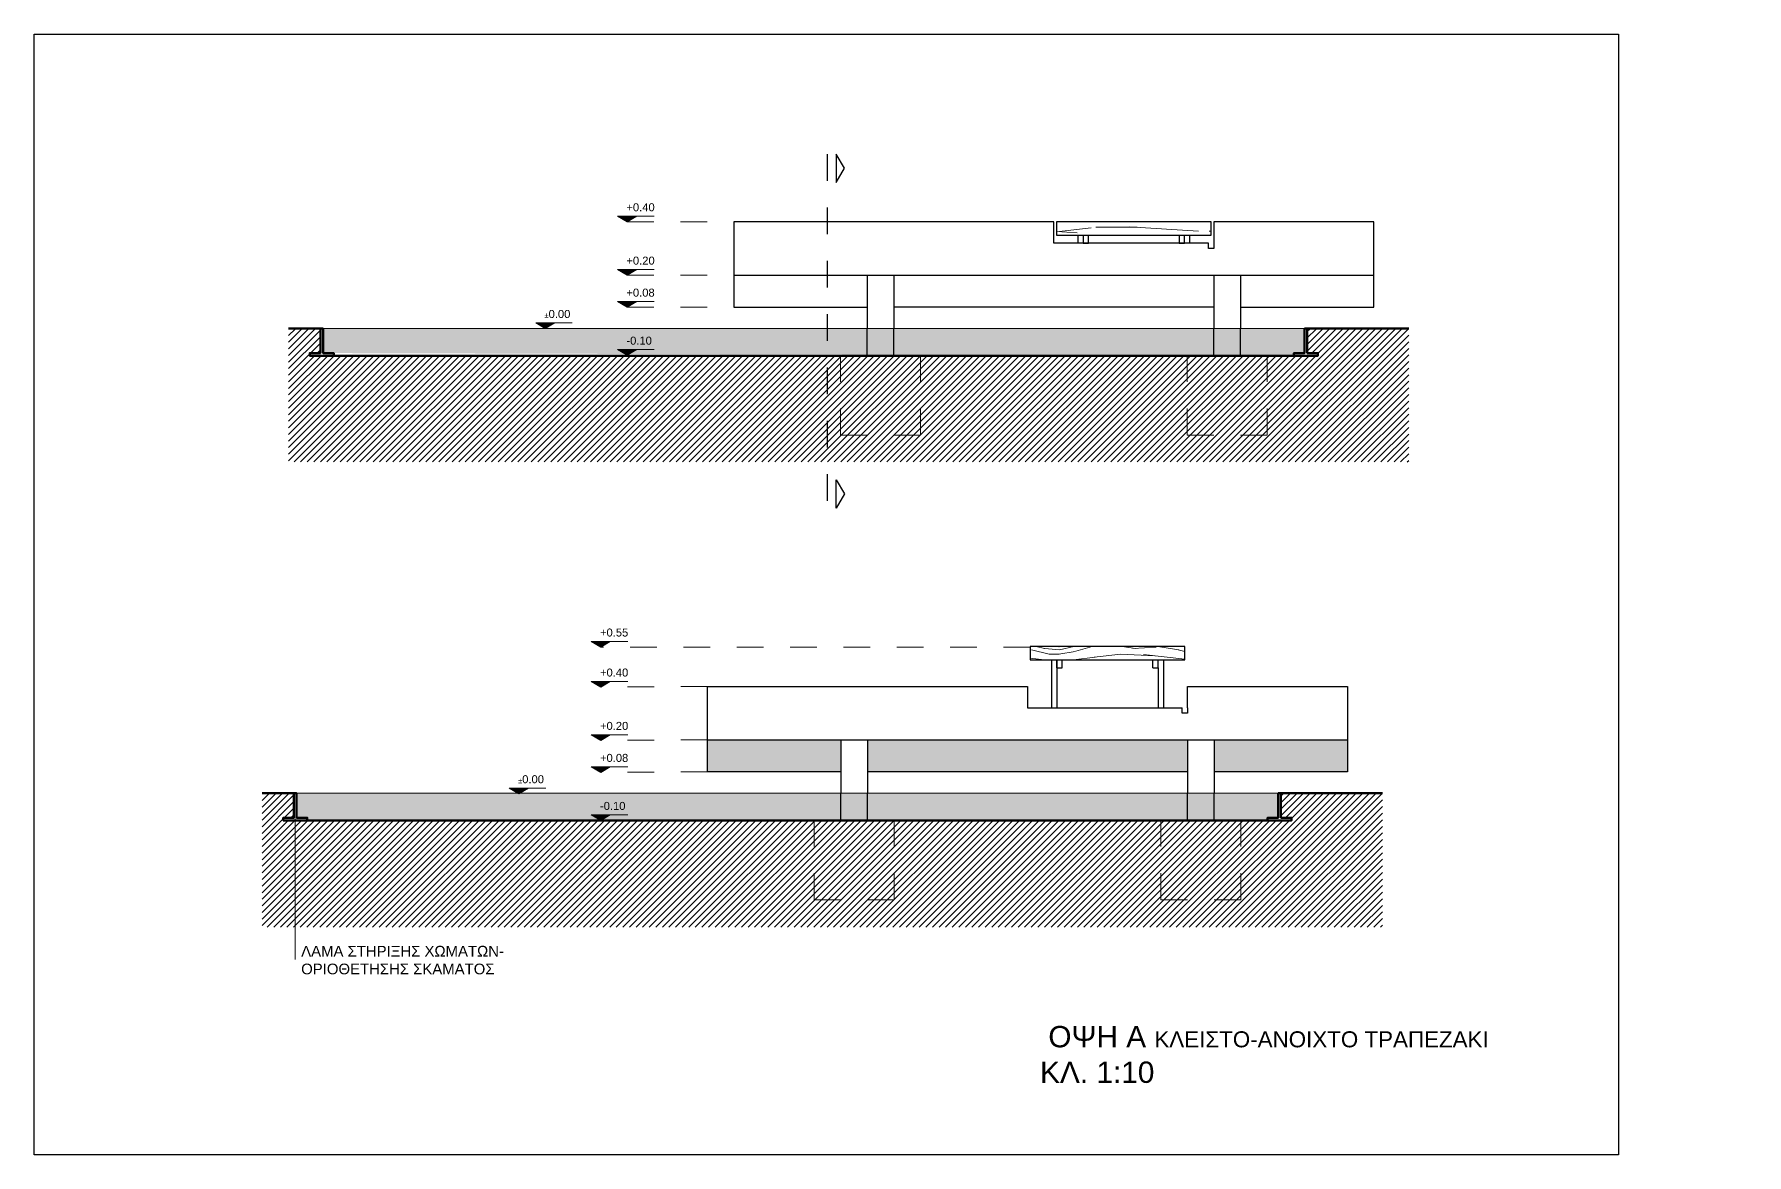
# Model space of a CAD drawing. Header units: millimetres. Extents: x -2.1 to 56.3, y -12 to 10.2.
# Drawn here: x 21 to 27.42, y 0 to 4.2 of the extents above; entities that cross this region are included whole.
import ezdxf

# ---------------------------------------------------------------- set-up
doc = ezdxf.new("R2010")
doc.units = ezdxf.units.MM
doc.header["$LTSCALE"] = 0.01
for name, pattern in [('ACAD_ISO02W100', [15, 12, -3]), ('ACAD_ISO10W100', [18, 12, -3, 0, -3]), ('DOT', [6.35, 0, -6.35])]:
    doc.linetypes.add(name, pattern=pattern)
for name, color, linetype, lineweight in [('CONCRETE', 253, 'Continuous', 30), ('EDAFOS', 32, 'Continuous', 60), ('HIDDEN', 254, 'Continuous', 20), ('METAL', 4, 'Continuous', 25), ('PROVOLH', 81, 'Continuous', 5), ('SECTION', 92, 'Continuous', 53), ('SYMBOLS', 51, 'Continuous', 15), ('TOMH', 10, 'Continuous', 25), ('WOOD', 33, 'Continuous', 30)]:
    doc.layers.add(name, color=color, linetype=linetype, lineweight=lineweight)
doc.layers.add('HATCH EDAFOS', color=45, linetype='Continuous', true_color=0xa38662)
doc.layers.add('HATCH GARBILO', color=253, linetype='Continuous', lineweight=18, true_color=0xa1a290)
doc.layers.add('HATCH WOOD', color=35, linetype='Continuous', lineweight=9, true_color=0x96704a)
doc.layers.add('ΤΕΧΤ', color=35, linetype='Continuous')
doc.styles.get("Standard").update_dxf_attribs({"font": 'arial.ttf'})

msp = doc.modelspace()

# ---------------------------------------------------------------- hatches: boundary and pattern name
at = {"layer": 'HATCH EDAFOS', "transparency": 33554585}
h = msp.add_hatch(dxfattribs=at)
h.set_pattern_fill('ANSI31', color=256, scale=0.0055)
h.set_pattern_definition([(45, (6.953278, 0.911973), (-0.012347852, 0.012347852), [])])
h.paths.add_polyline_path([(22.1228, 2.997), (22.1228, 2.9948), (22.0328, 2.9948), (22.0328, 3.0048), (22.0728, 3.0048), (22.0728, 3.0948), (21.9533, 3.0948), (21.9533, 2.597), (26.1533, 2.597), (26.1533, 3.0948), (25.7728, 3.0948), (25.7728, 3.0048), (25.8128, 3.0048), (25.8128, 2.9948), (25.7228, 2.9948), (25.7228, 2.997)])
h = msp.add_hatch(dxfattribs=at)
h.set_pattern_fill('ANSI31', color=256, scale=0.0055)
h.set_pattern_definition([(45, (1.74, -8.093034), (-0.012347852, 0.012347852), [])])
h.paths.add_polyline_path([(25.6738, 1.2631), (25.7138, 1.2631), (25.7138, 1.2531), (21.9338, 1.2531), (21.9338, 1.2631), (21.9738, 1.2631), (21.9738, 1.3531), (21.8543, 1.3531), (21.8543, 0.8531), (26.0543, 0.8531), (26.0543, 1.3531), (25.6738, 1.3531)])
at = {"layer": 'HATCH GARBILO', "transparency": 33554483}
h = msp.add_hatch(color=256, dxfattribs=at)
h.dxf.hatch_style = 1
h.paths.add_polyline_path([(24.0238, 1.5553), (23.5238, 1.5553), (23.5238, 1.4353), (24.0238, 1.4353)])
h.paths.add_polyline_path([(25.3238, 1.5553), (24.1238, 1.5553), (24.1238, 1.4353), (25.3238, 1.4353)])
h.paths.add_polyline_path([(25.9238, 1.5553), (25.4238, 1.5553), (25.4238, 1.4353), (25.9238, 1.4353)])
at = {"layer": 'HATCH WOOD', "transparency": 33554636}
h = msp.add_hatch(dxfattribs=at)
h.set_pattern_fill('4WOOD006', color=256, scale=0.55, pattern_type=2)
h.set_pattern_definition([(349.6952, (1.9105, -7.669534), (3.30000053, -0.54999718), [0.061492, -6.087695]), (0, (1.971, -7.68053), (0.55, 0.55), [0.0605, -0.4895]), (18.4349, (2.0315, -7.68053), (1.1000002, 0.5499991), [0.052177, -1.687075]), (172.875, (2.081, -7.664034), (3.8500002, -0.54999906), [0.044343, -4.389899]), (174.8056, (2.037, -7.658534), (5.50000037, -0.54999737), [0.06075, -6.014199]), (194.0362, (1.9765, -7.65303), (-1.6500003, -0.5499989), [0.068031, -2.199677]), (9.4623, (1.9545, -7.66953), (2.75000043, 0.54999898), [0.033455, -3.312064]), (353.6598, (1.9875, -7.664034), (-4.39999967, 0.55000087), [0.049805, -4.930657]), (185.7106, (2.037, -7.669534), (-4.94999968, -0.55000072), [0.055274, -5.472157]), (168.6901, (1.982, -7.67503), (2.2000004, -0.5499987), [0.028044, -2.776416]), (354.8056, (1.861, -7.675034), (-5.50000037, 0.54999737), [0.06075, -6.014199]), (348.6901, (1.9215, -7.68053), (-2.2000004, 0.5499987), [0.056089, -2.748371]), (0, (1.9765, -7.69153), (0.55, 0.55), [0.066, -0.484]), (20.556, (2.0425, -7.691534), (2.75000101, 1.0999978), [0.046992, -4.65221]), (3.8141, (2.0865, -7.675034), (7.69999964, 0.55000337), [0.082683, -8.18563]), (354.8056, (2.169, -7.669534), (-5.50000037, 0.54999737), [0.06075, -6.014199]), (0, (2.2295, -7.67503), (0.55, 0.55), [0.0605, -0.4895]), (5.1944, (1.74, -7.675034), (5.50000037, 0.54999737), [0.06075, -6.014199]), (354.8056, (1.8005, -7.669534), (-5.50000037, 0.54999737), [0.06075, -6.014199]), (0, (1.74, -7.66403), (0.55, 0.55), [0.033, -0.517]), (5.1944, (1.773, -7.664034), (5.50000037, 0.54999737), [0.06075, -6.014199]), (0, (1.8335, -7.65853), (0.55, 0.55), [0.055, -0.495]), (10.3048, (1.8885, -7.658534), (-3.30000053, -0.54999718), [0.061492, -6.087695]), (5.1944, (1.949, -7.647534), (5.50000037, 0.54999737), [0.06075, -6.014199]), (354.8056, (2.0095, -7.642034), (-5.50000037, 0.54999737), [0.06075, -6.014199]), (354.8056, (2.07, -7.647534), (-5.50000037, 0.54999737), [0.06075, -6.014199]), (351.8699, (2.1305, -7.65303), (-3.29999988, 0.54999965), [0.077782, -3.811305]), (0, (2.2075, -7.66403), (0.55, 0.55), [0.0825, -0.4675]), (347.4712, (2.1855, -7.994034), (2.75000018, -0.54999978), [0.050707, -5.020042]), (354.2894, (2.235, -8.005034), (-4.94999968, 0.55000072), [0.055274, -5.472157]), (8.1301, (2.1855, -7.99403), (3.29999988, 0.54999965), [0.038891, -3.850196]), (9.4623, (2.224, -7.98853), (2.75000043, 0.54999898), [0.06691, -3.278609]), (0, (1.74, -7.97753), (0.55, 0.55), [0.066, -0.484]), (350.5377, (1.806, -7.97753), (-2.75000043, 0.54999898), [0.033455, -3.312064]), (201.8014, (1.839, -7.98303), (1.65000015, 0.54999995), [0.029619, -2.932222]), (192.9946, (1.8115, -7.994034), (4.95000042, 1.09999867), [0.073379, -7.264536]), (352.875, (2.246, -7.994034), (-3.8500002, 0.54999906), [0.044343, -4.389899]), (7.125, (2.246, -7.994034), (3.8500002, 0.54999906), [0.044343, -4.389899]), (0, (1.74, -7.98853), (0.55, 0.55), [0.044, -0.506]), (194.0362, (1.784, -7.98853), (-1.6500003, -0.5499989), [0.045354, -2.222354]), (356.6335, (1.861, -7.972034), (-8.799999627, 0.55000603), [0.093662, -9.272501]), (357.7094, (1.9545, -7.977534), (-13.200000071, 0.549997664), [0.13761, -13.6233856]), (3.1798, (2.092, -7.983034), (9.350000276, 0.549995073), [0.099153, -9.8161134]), (9.4623, (2.191, -7.97753), (2.75000043, 0.54999898), [0.100366, -3.245154]), (10.3048, (1.74, -8.027034), (-3.30000053, -0.54999718), [0.061492, -6.087695]), (15.9454, (1.8005, -8.01603), (-2.20000007, -0.54999994), [0.080081, -3.923979]), (0, (1.8775, -7.99403), (0.55, 0.55), [0.0715, -0.4785]), (351.8699, (1.949, -7.99403), (-3.29999988, 0.54999965), [0.077782, -3.811305]), (3.5763, (2.026, -8.005034), (8.25000036, 0.549994895), [0.088172, -8.728999]), (351.2538, (2.114, -7.999534), (3.849999635, -0.55000231), [0.072341, -7.161779]), (345.9638, (2.1855, -8.01053), (-1.6500003, 0.5499989), [0.068031, -2.199677]), (0, (2.2515, -8.02703), (0.55, 0.55), [0.0385, -0.5115]), (174.8056, (1.861, -7.972034), (5.50000037, -0.54999737), [0.121499, -5.95345]), (355.2364, (1.74, -7.939034), (-6.05000052, 0.54999534), [0.132458, -6.49042]), (0, (1.872, -7.95003), (0.55, 0.55), [0.1265, -0.4235]), (4.0856, (1.9985, -7.950034), (7.15000008, 0.54999787), [0.154392, -7.565225]), (0, (2.1525, -7.93903), (0.55, 0.55), [0.1375, -0.4125]), (7.125, (1.74, -8.054534), (3.85000021, 0.54999906), [0.133027, -4.3012145]), (6.3402, (1.872, -8.038034), (4.39999967, 0.55000087), [0.099609, -4.880852]), (357.5104, (1.971, -8.027034), (-12.099999714, 0.550009826), [0.126619, -12.5353316]), (353.4802, (2.0975, -8.032534), (-14.299999885, 1.649999739), [0.193753, -19.1815536]), (3.0128, (1.74, -7.697034), (9.900000006, 0.550002258), [0.104645, -10.359819]), (351.8699, (1.8445, -7.69153), (-3.29999988, 0.54999965), [0.116673, -3.772415]), (357.6141, (1.96, -7.708034), (-12.650000288, 0.549990524), [0.1321144, -13.079339]), (10.6197, (2.092, -7.713534), (-6.049999123, -1.100004446), [0.089533, -8.863818]), (0, (2.18, -7.69703), (0.55, 0.55), [0.11, -0.44]), (356.8202, (1.74, -7.631034), (-9.350000276, 0.549995073), [0.099153, -9.8161134]), (6.009, (1.839, -7.636534), (-5.499999863, -0.549999625), [0.1050775, -10.402658]), (6.7098, (1.9435, -7.625534), (-4.95000055, -0.549996635), [0.094145, -9.3203385]), (354.2894, (2.037, -7.614534), (-4.94999968, 0.55000072), [0.110549, -5.416883]), (347.9052, (2.147, -7.625534), (-4.94999923, 1.100003703), [0.078748, -7.796054]), (9.4623, (2.224, -7.64203), (2.75000043, 0.54999898), [0.06691, -3.278609]), (3.8141, (1.74, -7.735534), (7.69999964, 0.55000337), [0.082683, -8.18563]), (347.1957, (1.8225, -7.730034), (-7.149998816, 1.650004063), [0.1240855, -12.28448]), (0, (1.9435, -7.75753), (0.55, 0.55), [0.1375, -0.4125]), (5.4403, (2.081, -7.757534), (-6.050000172, -0.549996354), [0.1160225, -11.48624]), (6.7098, (2.1965, -7.746534), (-4.95000055, -0.549996635), [0.094145, -9.3203385]), (0, (1.74, -7.59253), (0.55, 0.55), [0.0935, -0.4565]), (8.1301, (1.8335, -7.59253), (3.29999988, 0.54999965), [0.155564, -3.733524]), (357.6141, (1.9875, -7.570534), (-12.650000288, 0.549990524), [0.1321144, -13.079339]), (354.4725, (2.1195, -7.576034), (11.550000946, -1.099991959), [0.1712964, -16.958356]), (6.8428, (1.74, -8.093034), (-9.349999651, -1.100004399), [0.138487, -13.71016]), (0, (1.8775, -8.07653), (0.55, 0.55), [0.154, -0.396]), (356.3478, (2.0315, -8.076534), (-17.050000518, 1.099993014), [0.259026, -25.64358]), (0, (1.74, -7.90053), (0.55, 0.55), [0.132, -0.418]), (4.7636, (1.872, -7.900534), (6.05000052, 0.54999534), [0.132458, -6.49042]), (358.1524, (2.004, -7.889534), (-16.500000255, 0.549996887), [0.1705886, -16.88828]), (357.2737, (2.1745, -7.895034), (-11.000000162, 0.54999781), [0.115631, -11.447457]), (354.8056, (1.74, -7.812534), (-5.50000037, 0.54999737), [0.121499, -5.95345]), (0, (1.861, -7.82353), (0.55, 0.55), [0.176, -0.374]), (1.9092, (2.037, -7.823534), (15.949999467, 0.550013333), [0.165092, -16.344072]), (3.5763, (2.202, -7.818034), (8.25000036, 0.549994895), [0.088172, -8.728999])])
h.paths.add_polyline_path([(25.4128, 3.497), (24.8328, 3.497), (24.8328, 3.447), (25.4128, 3.447)])
h.paths.add_polyline_path([(24.7338, 1.8553), (24.7338, 1.9053), (25.3138, 1.9053), (25.3138, 1.8553)])
at = {"layer": 'PROVOLH', "transparency": 33554470}
h = msp.add_hatch(dxfattribs=at)
h.set_pattern_fill('AR-SAND', color=256, scale=0.0017)
h.paths.add_polyline_path([(25.7628, 3.097), (22.0828, 3.097), (22.0828, 3.0048), (22.1228, 3.0048), (25.7228, 2.995), (25.7228, 3.0048), (25.7628, 3.0048)])
h.paths.add_polyline_path([(24.5232, 2.3663), (25.3743, 2.3663), (25.3743, 2.516), (24.5232, 2.516)], flags=9)
h.paths.add_polyline_path([(21.9881, 0.6531), (22.7708, 0.6531), (22.7708, 0.8029), (21.9881, 0.8029)], flags=9)
h.paths.add_polyline_path([(24.751, 0.2239), (26.4732, 0.2239), (26.4732, 0.5224), (24.751, 0.5224)], flags=9)
h = msp.add_hatch(dxfattribs=at)
h.set_pattern_fill('AR-SAND', color=256, scale=0.0017)
h.paths.add_polyline_path([(32.9015, 1.3974), (29.2215, 1.3974), (29.2215, 1.3053), (29.2615, 1.3053), (29.2615, 1.2953), (29.3615, 1.2953), (29.3615, 1.2974), (29.5115, 1.2974), (30.6615, 1.2967), (30.6615, 1.2974), (30.8115, 1.2974), (32.8615, 1.2953), (32.8615, 1.3053), (32.9015, 1.3053)])
h.paths.add_polyline_path([(31.0504, 2.9396), (29.2604, 2.9396), (29.2604, 2.8474), (29.3004, 2.8474), (29.3004, 2.8374), (29.4004, 2.8374), (29.4004, 2.8396), (29.5504, 2.8396), (30.7004, 2.8389), (30.7004, 2.8396), (30.8504, 2.8396), (31.0504, 2.8394)])
h.paths.add_polyline_path([(32.9404, 2.9396), (31.0504, 2.9396), (31.0504, 2.8374), (32.9004, 2.8374), (32.9004, 2.8474), (32.9404, 2.8474)])
h.paths.add_polyline_path([(24.5232, 2.3663), (25.3743, 2.3663), (25.3743, 2.516), (24.5232, 2.516)], flags=9)
h.paths.add_polyline_path([(21.9881, 0.6531), (22.7708, 0.6531), (22.7708, 0.8029), (21.9881, 0.8029)], flags=9)
h.paths.add_polyline_path([(24.751, 0.2239), (26.4732, 0.2239), (26.4732, 0.5224), (24.751, 0.5224)], flags=9)
h = msp.add_hatch(dxfattribs=at)
h.set_pattern_fill('AR-SAND', color=256, scale=0.0017)
h.paths.add_polyline_path([(25.6638, 1.3553), (21.9838, 1.3553), (21.9838, 1.2631), (22.0238, 1.2631), (22.0238, 1.2531), (25.6238, 1.2531), (25.6238, 1.2631), (25.6638, 1.2631)])
at = {"layer": 'SYMBOLS', "transparency": 33554508}
h = msp.add_hatch(color=256, dxfattribs=at)
h.dxf.hatch_style = 1
h.paths.add_polyline_path([(23.2587, 3.5178), (23.2244, 3.5178), (23.1869, 3.5178), (23.2228, 3.497)])
h = msp.add_hatch(color=256, dxfattribs=at)
h.dxf.hatch_style = 1
h.paths.add_polyline_path([(23.2587, 3.3178), (23.2244, 3.3178), (23.1869, 3.3178), (23.2228, 3.297)])
h = msp.add_hatch(color=256, dxfattribs=at)
h.dxf.hatch_style = 1
h.paths.add_polyline_path([(23.2587, 3.1978), (23.2244, 3.1978), (23.1869, 3.1978), (23.2228, 3.177)])
h = msp.add_hatch(color=256, dxfattribs=at)
h.dxf.hatch_style = 1
h.paths.add_polyline_path([(22.9519, 3.1178), (22.9176, 3.1178), (22.8801, 3.1178), (22.916, 3.097)])
h = msp.add_hatch(color=256, dxfattribs=at)
h.dxf.hatch_style = 1
h.paths.add_polyline_path([(23.2587, 3.0178), (23.2244, 3.0178), (23.1869, 3.0178), (23.2228, 2.997)])
h = msp.add_hatch(color=256, dxfattribs=at)
h.dxf.hatch_style = 1
h.paths.add_polyline_path([(23.1597, 1.9238), (23.1253, 1.9238), (23.0879, 1.9238), (23.1238, 1.9031)])
h = msp.add_hatch(color=256, dxfattribs=at)
h.dxf.hatch_style = 1
h.paths.add_polyline_path([(23.1597, 1.7738), (23.1253, 1.7738), (23.0879, 1.7738), (23.1238, 1.7531)])
h = msp.add_hatch(color=256, dxfattribs=at)
h.dxf.hatch_style = 1
h.paths.add_polyline_path([(23.1597, 1.5738), (23.1253, 1.5738), (23.0879, 1.5738), (23.1238, 1.5531)])
h = msp.add_hatch(color=256, dxfattribs=at)
h.dxf.hatch_style = 1
h.paths.add_polyline_path([(23.1597, 1.4538), (23.1253, 1.4538), (23.0879, 1.4538), (23.1238, 1.4331)])
h = msp.add_hatch(color=256, dxfattribs=at)
h.dxf.hatch_style = 1
h.paths.add_polyline_path([(22.8529, 1.3738), (22.8185, 1.3738), (22.7811, 1.3738), (22.817, 1.3531)])
h = msp.add_hatch(color=256, dxfattribs=at)
h.dxf.hatch_style = 1
h.paths.add_polyline_path([(23.1597, 1.2738), (23.1253, 1.2738), (23.0879, 1.2738), (23.1238, 1.2531)])

# ---------------------------------------------------------------- linework, layer by layer
msp.add_lwpolyline([(23.97, 4.2), (26.94, 4.2), (26.94, 0), (23.97, 0), (21, 0), (21, 4.2)], close=True)
at = {"layer": 'CONCRETE'}
for p, q in [((23.6228, 3.297), (26.0228, 3.297)), ((23.5238, 1.5553), (25.9238, 1.5553))]:
    msp.add_line(p, q, dxfattribs=at)
for points in [[(25.5228, 3.177), (26.0228, 3.177), (26.0228, 3.497), (25.4228, 3.497), (25.4228, 3.417), (25.4228, 3.397), (25.4028, 3.397), (25.4028, 3.417), (24.8228, 3.417), (24.8228, 3.497), (23.6228, 3.497), (23.6228, 3.177), (24.1228, 3.177)], [(25.4228, 3.177), (24.2228, 3.177)], [(24.0238, 1.4353), (23.5238, 1.4353), (23.5238, 1.7553), (24.7238, 1.7553), (24.7238, 1.6753), (25.3038, 1.6753)], [(25.3238, 1.6753), (25.3238, 1.7553), (25.9238, 1.7553), (25.9238, 1.4353), (25.4238, 1.4353)], [(25.3238, 1.6753), (25.3238, 1.6553), (25.3038, 1.6553), (25.3038, 1.6753)], [(25.3238, 1.4353), (24.1238, 1.4353)]]:
    msp.add_lwpolyline(points, dxfattribs=at)
at = {"layer": 'EDAFOS'}
for p, q in [((21.9533, 3.097), (22.0728, 3.097)), ((22.0728, 3.097), (22.0728, 3.0048)), ((22.0728, 3.097), (22.0728, 3.0048)), ((25.7628, 3.097), (25.7628, 3.0048)), ((25.7628, 3.097), (25.7628, 3.0048)), ((25.7728, 3.097), (26.1533, 3.097)), ((21.8543, 1.3553), (21.9738, 1.3553)), ((21.9738, 1.3553), (21.9738, 1.2631)), ((21.9738, 1.3553), (21.9738, 1.2631)), ((25.6638, 1.3553), (25.6638, 1.2631)), ((25.6638, 1.3553), (25.6638, 1.2631)), ((25.6738, 1.3553), (26.0543, 1.3553)), ((21.9738, 1.2531), (25.6738, 1.2531))]:
    msp.add_line(p, q, dxfattribs=at)
at = {"layer": 'HIDDEN', "linetype": 'ACAD_ISO02W100', "ltscale": 0.04}
for p, q in [((24.0228, 2.697), (24.0228, 2.997)), ((24.1728, 2.997), (24.3228, 2.997)), ((24.3228, 2.997), (24.3228, 2.697)), ((25.3228, 2.697), (25.3228, 2.997)), ((25.4728, 2.997), (25.6228, 2.997)), ((25.6228, 2.997), (25.6228, 2.697)), ((24.3228, 2.697), (24.0228, 2.697)), ((25.6228, 2.697), (25.3228, 2.697)), ((23.9238, 0.9553), (23.9238, 1.2553)), ((24.0738, 1.2553), (24.2238, 1.2553)), ((24.2238, 1.2553), (24.2238, 0.9553)), ((25.2238, 0.9553), (25.2238, 1.2553)), ((25.3738, 1.2553), (25.5238, 1.2553)), ((25.5238, 1.2553), (25.5238, 0.9553)), ((24.2238, 0.9553), (23.9238, 0.9553)), ((25.5238, 0.9553), (25.2238, 0.9553))]:
    msp.add_line(p, q, dxfattribs=at)
at = {"layer": 'METAL'}
for p, q in [((24.9128, 3.447), (24.9128, 3.417)), ((24.9328, 3.447), (24.9328, 3.417)), ((24.9328, 3.417), (24.9528, 3.417)), ((24.9528, 3.417), (24.9528, 3.447)), ((25.2928, 3.447), (25.2928, 3.417)), ((25.2928, 3.417), (25.3128, 3.417)), ((25.3128, 3.417), (25.3128, 3.447)), ((25.3328, 3.417), (25.3328, 3.447)), ((24.1228, 3.297), (24.1228, 3.097)), ((24.2228, 3.297), (24.2228, 3.097)), ((25.4228, 3.297), (25.4228, 3.097)), ((25.5228, 3.297), (25.5228, 3.097)), ((24.1228, 2.997), (24.1228, 3.097)), ((24.2228, 2.997), (24.2228, 3.097)), ((25.4228, 2.997), (25.4228, 3.097)), ((25.5228, 2.997), (25.5228, 3.097)), ((24.0228, 2.997), (24.1728, 2.997)), ((25.3228, 2.997), (25.4728, 2.997)), ((24.8138, 1.8553), (24.8138, 1.6753)), ((24.8138, 1.8553), (24.8338, 1.8553)), ((24.8338, 1.8253), (24.8338, 1.8553)), ((24.8338, 1.8553), (24.8538, 1.8553)), ((24.8338, 1.8553), (24.8338, 1.6753)), ((24.8338, 1.8253), (24.8538, 1.8253)), ((24.8538, 1.8253), (24.8538, 1.8553)), ((25.1938, 1.8253), (25.1938, 1.8553)), ((25.1938, 1.8553), (25.2138, 1.8553)), ((25.1938, 1.8253), (25.2138, 1.8253)), ((25.2138, 1.8253), (25.2138, 1.8553)), ((25.2138, 1.8553), (25.2338, 1.8553)), ((25.2138, 1.8253), (25.2138, 1.6753)), ((25.2338, 1.8553), (25.2338, 1.6753)), ((24.0238, 1.5553), (24.0238, 1.3553)), ((24.1238, 1.5553), (24.1238, 1.3553)), ((25.3238, 1.5553), (25.3238, 1.3553)), ((25.4238, 1.5553), (25.4238, 1.3553)), ((24.0238, 1.2553), (24.0238, 1.3553)), ((24.1238, 1.2553), (24.1238, 1.3553)), ((25.3238, 1.2553), (25.3238, 1.3553)), ((25.4238, 1.2553), (25.4238, 1.3553)), ((23.9238, 1.2553), (24.0738, 1.2553)), ((25.2238, 1.2553), (25.3738, 1.2553))]:
    msp.add_line(p, q, dxfattribs=at)
at = {"layer": 'PROVOLH'}
for p, q in [((22.0828, 3.097), (25.7628, 3.097)), ((21.9838, 1.3553), (25.6638, 1.3553))]:
    msp.add_line(p, q, dxfattribs=at)
at = {"layer": 'SECTION'}
for p, q in [((22.0728, 3.097), (22.0728, 3.0048)), ((22.0728, 3.097), (22.0728, 3.0048)), ((22.0828, 3.007), (22.0828, 3.097)), ((25.7628, 3.097), (25.7628, 3.0048)), ((25.7628, 3.097), (25.7628, 3.0048)), ((25.7628, 3.007), (25.7628, 3.087)), ((25.7728, 3.007), (25.7728, 3.097)), ((21.9738, 1.3553), (21.9738, 1.2631)), ((21.9738, 1.3553), (21.9738, 1.2631)), ((21.9838, 1.2653), (21.9838, 1.3553)), ((25.6638, 1.3553), (25.6638, 1.2631)), ((25.6638, 1.3553), (25.6638, 1.2631)), ((25.6738, 1.2653), (25.6738, 1.3553)), ((25.6638, 1.2653), (25.6638, 1.3453))]:
    msp.add_line(p, q, dxfattribs=at)
for points in [[(22.0828, 2.9948), (22.0328, 2.9948), (22.0328, 3.0048), (22.0728, 3.0048), (22.0728, 3.097), (22.0828, 3.097)], [(22.0728, 2.9948), (25.7728, 2.9948), (22.0728, 2.9948), (22.1228, 2.9948), (22.1228, 3.0048), (22.0828, 3.0048), (22.0828, 3.097), (22.0728, 3.097)], [(25.7728, 2.9948), (25.7228, 2.9948), (25.7228, 3.0048), (25.7628, 3.0048), (25.7628, 3.097), (25.7728, 3.097)], [(25.7628, 2.9948), (25.8128, 2.9948), (25.8128, 3.0048), (25.7728, 3.0048), (25.7728, 3.097), (25.7628, 3.097)], [(21.9838, 1.2531), (21.9338, 1.2531), (21.9338, 1.2631), (21.9738, 1.2631), (21.9738, 1.3553), (21.9838, 1.3553)], [(21.9738, 1.2531), (22.0238, 1.2531), (22.0238, 1.2631), (21.9838, 1.2631), (21.9838, 1.3553), (21.9738, 1.3553)], [(25.6738, 1.2531), (25.6238, 1.2531), (25.6238, 1.2631), (25.6638, 1.2631), (25.6638, 1.3553), (25.6738, 1.3553)], [(25.6638, 1.2531), (25.7138, 1.2531), (25.7138, 1.2631), (25.6738, 1.2631), (25.6738, 1.3553), (25.6638, 1.3553)]]:
    msp.add_lwpolyline(points, dxfattribs=at)
at = {"layer": 'SYMBOLS'}
for p, q in [((23.1869, 3.5178), (23.3242, 3.5178)), ((23.1869, 3.3178), (23.3242, 3.3178)), ((23.1869, 3.1978), (23.3242, 3.1978)), ((22.8801, 3.1178), (23.0174, 3.1178)), ((23.1869, 3.0178), (23.3242, 3.0178)), ((23.0879, 1.9238), (23.2251, 1.9238)), ((23.0879, 1.7738), (23.2251, 1.7738)), ((23.0879, 1.5738), (23.2251, 1.5738)), ((23.0879, 1.4538), (23.2251, 1.4538)), ((22.7811, 1.3738), (22.9183, 1.3738)), ((21.9788, 1.2603), (21.9788, 0.732)), ((23.0879, 1.2738), (23.2251, 1.2738))]:
    msp.add_line(p, q, dxfattribs=at)
at = {"layer": 'SYMBOLS', "linetype": 'DOT', "ltscale": 0.01}
for p, q in [((24.1228, 3.497), (23.2228, 3.497)), ((24.1228, 3.297), (23.2228, 3.297)), ((24.1228, 3.177), (23.2228, 3.177)), ((24.7338, 1.9031), (23.1238, 1.9031)), ((23.5238, 1.7553), (23.1238, 1.7531)), ((23.5238, 1.5553), (23.1238, 1.5531)), ((23.5238, 1.4353), (23.1238, 1.4331))]:
    msp.add_line(p, q, dxfattribs=at)
at = {"layer": 'SYMBOLS'}
for points in [[(23.2228, 3.497), (23.1869, 3.5178), (23.2213, 3.5178)], [(23.2228, 3.497), (23.2587, 3.5178), (23.2244, 3.5178)], [(23.2228, 3.297), (23.1869, 3.3178), (23.2213, 3.3178)], [(23.2228, 3.297), (23.2587, 3.3178), (23.2244, 3.3178)], [(23.2228, 3.177), (23.1869, 3.1978), (23.2213, 3.1978)], [(23.2228, 3.177), (23.2587, 3.1978), (23.2244, 3.1978)], [(22.916, 3.097), (22.8801, 3.1178), (22.9145, 3.1178)], [(22.916, 3.097), (22.9519, 3.1178), (22.9176, 3.1178)], [(23.2228, 2.997), (23.1869, 3.0178), (23.2213, 3.0178)], [(23.2228, 2.997), (23.2587, 3.0178), (23.2244, 3.0178)], [(23.1238, 1.9031), (23.0879, 1.9238), (23.1223, 1.9238)], [(23.1238, 1.9031), (23.1597, 1.9238), (23.1253, 1.9238)], [(23.1238, 1.7531), (23.0879, 1.7738), (23.1223, 1.7738)], [(23.1238, 1.7531), (23.1597, 1.7738), (23.1253, 1.7738)], [(23.1238, 1.5531), (23.0879, 1.5738), (23.1223, 1.5738)], [(23.1238, 1.5531), (23.1597, 1.5738), (23.1253, 1.5738)], [(23.1238, 1.4331), (23.0879, 1.4538), (23.1223, 1.4538)], [(23.1238, 1.4331), (23.1597, 1.4538), (23.1253, 1.4538)], [(22.817, 1.3531), (22.7811, 1.3738), (22.8155, 1.3738)], [(22.817, 1.3531), (22.8529, 1.3738), (22.8185, 1.3738)], [(23.1238, 1.2531), (23.0879, 1.2738), (23.1223, 1.2738)], [(23.1238, 1.2531), (23.1597, 1.2738), (23.1253, 1.2738)]]:
    msp.add_lwpolyline(points, dxfattribs=at)
at = {"layer": 'TOMH', "linetype": 'ACAD_ISO10W100', "ltscale": 0.1}
msp.add_line((23.9728, 3.7505), (23.9728, 2.4241), dxfattribs=at)
at = {"layer": 'TOMH'}
for points in [[(24.0071, 3.7505), (24.0071, 3.6445), (24.0377, 3.6975), (24.0071, 3.7505)], [(24.0071, 2.4241), (24.0071, 2.5301), (24.0377, 2.4771), (24.0071, 2.4241)]]:
    msp.add_lwpolyline(points, dxfattribs=at)
at = {"layer": 'WOOD'}
for points in [[(25.4128, 3.447), (25.4128, 3.497), (24.8328, 3.497), (24.8328, 3.447), (25.4128, 3.447)], [(25.3138, 1.8553), (25.3138, 1.9053), (24.7338, 1.9053), (24.7338, 1.8553), (25.3138, 1.8553)]]:
    msp.add_lwpolyline(points, dxfattribs=at)

# ---------------------------------------------------------------- texts
at = {"layer": 'SYMBOLS', "char_height": 0.03, "attachment_point": 1}
for s, insert in [('+0.40', (23.2201, 3.5665)), ('+0.20', (23.2201, 3.3665)), ('+0.08', (23.2201, 3.2465)), ('{\\fBankGothic Md BT|b0|i0|c0|p34;\\H0.66667x;±}0.00', (22.9133, 3.1665)), ('-0.10', (23.2201, 3.0665)), ('+0.55', (23.1211, 1.9725)), ('+0.40', (23.1211, 1.8225)), ('+0.20', (23.1211, 1.6225)), ('+0.08', (23.1211, 1.5025)), ('{\\fBankGothic Md BT|b0|i0|c0|p34;\\H0.66667x;±}0.00', (22.8143, 1.4225)), ('-0.10', (23.1211, 1.3225))]:
    msp.add_mtext_dynamic_manual_height_columns(s, width=0.237489, gutter_width=0.5, heights=[0], dxfattribs=dict(at, insert=insert))
at = {"layer": 'WOOD', "insert": (23.7414, 0.4827), "char_height": 0.08, "attachment_point": 1}
msp.add_mtext_dynamic_manual_height_columns('\\pi1.0296; ΟΨΗ A {\\H0.75x;ΚΛΕΙΣΤΟ-ANOIXTO ΤΡΑΠΕΖΑΚΙ\\P\\pi2.289;}ΚΛ. 1:10', width=2.70426, gutter_width=12.5, heights=[0], dxfattribs=at)
at = {"layer": 'ΤΕΧΤ', "insert": (22.0008, 0.783), "char_height": 0.04, "attachment_point": 1}
msp.add_mtext_dynamic_manual_height_columns('ΛΑΜΑ ΣΤΗΡΙΞΗΣ ΧΩΜΑΤΩΝ-\\PΟΡΙΟΘΕΤΗΣΗΣ ΣΚΑΜΑΤΟΣ', width=0.998206, gutter_width=0.5, heights=[0], dxfattribs=at)

doc.saveas('drawing.dxf')
